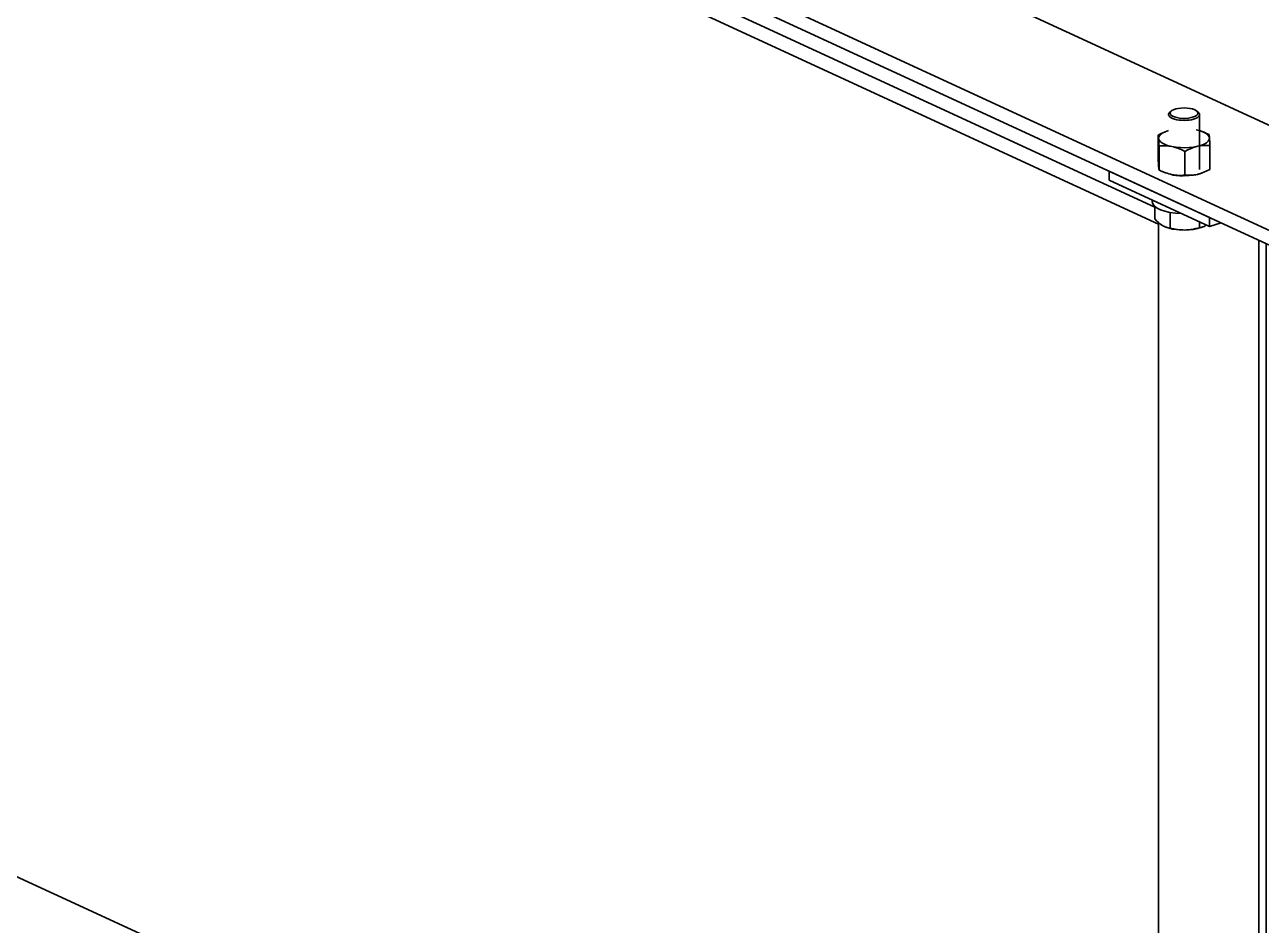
# Model space of a CAD drawing. Header units: millimetres. Extents: x -8400 to 8400, y -5940 to 5940.
# Drawn here: x 4638.5 to 4965.5, y 2541 to 2779.2 of the extents above; entities that cross this region are included whole.
import ezdxf

# ---------------------------------------------------------------- set-up
doc = ezdxf.new("R2010")
doc.units = ezdxf.units.MM
doc.layers.add('粗实线层', color=7, linetype='Continuous', lineweight=35)

msp = doc.modelspace()

# ---------------------------------------------------------------- linework, layer by layer
at = {"layer": '粗实线层', "linetype": 'Continuous', "lineweight": 35}
for points in [[(3415.693, 3444.608), (3413.26, 3443.409), (3412.732, 3443.055), (3412.27, 3442.552), (3411.911, 3441.941), (3411.683, 3441.27), (3411.605, 3440.592), (3411.605, 3438.695), (5429.862, 2507.687), (5429.862, 2509.585)], [(3412.133, 3442.351), (5430.389, 2511.343)], [(4451.743, 2990.615), (5424.763, 2541.767)], [(4467.611, 2943.58), (4472.831, 2945.175), (4937.333, 2730.904)], [(4938.353, 2726.43), (4467.611, 2943.58), (4467.611, 2904.582)], [(4941.733, 2756.365), (4941.358, 2756.048)], [(4948.845, 2756.048), (4948.471, 2756.365)], [(4949.196, 2740.882), (4949.196, 2755.425)], [(4941.008, 2751.182), (4940.076, 2750.857), (4939.323, 2750.472), (4938.777, 2750.041), (4938.457, 2749.579), (4938.373, 2749.103), (4938.51, 2748.665), (4938.846, 2748.243), (4939.372, 2747.849), (4940.073, 2747.496), (4940.926, 2747.194), (4941.907, 2746.952), (4942.984, 2746.777), (4944.126, 2746.676), (4945.297, 2746.65), (4946.462, 2746.701), (4947.587, 2746.827), (4948.635, 2747.025), (4949.576, 2747.288), (4950.382, 2747.609), (4951.027, 2747.977), (4951.491, 2748.381), (4951.762, 2748.81), (4951.83, 2749.25), (4951.69, 2749.695), (4951.342, 2750.123), (4950.799, 2750.522), (4950.076, 2750.879), (4949.196, 2751.182)], [(4948.297, 2751.4), (4948.731, 2751.303), (4949.167, 2751.186), (4949.222, 2751.169), (4949.276, 2751.153), (4949.331, 2751.137), (4949.385, 2751.12), (4949.494, 2751.085), (4949.602, 2751.05), (4949.818, 2750.975), (4950.033, 2750.898), (4950.459, 2750.73), (4950.882, 2750.549), (4951.301, 2750.355), (4951.717, 2750.151), (4951.745, 2750.022), (4951.773, 2749.836), (4951.788, 2749.718), (4951.801, 2749.581), (4951.816, 2749.425), (4951.83, 2749.25), (4951.834, 2749.202), (4951.838, 2749.154), (4951.841, 2749.104), (4951.845, 2749.054), (4951.852, 2748.949), (4951.859, 2748.84), (4951.873, 2748.609), (4951.887, 2748.361), (4951.916, 2747.823), (4951.943, 2747.234)], [(4950.121, 2750.864), (4949.899, 2750.949)], [(4945.328, 2739.408), (4944.911, 2739.371), (4944.492, 2739.348), (4944.069, 2739.338), (4943.643, 2739.343), (4943.428, 2739.352), (4943.212, 2739.365), (4943.103, 2739.374), (4942.995, 2739.383), (4942.94, 2739.388), (4942.886, 2739.394), (4942.831, 2739.399), (4942.777, 2739.406), (4942.341, 2739.465), (4941.907, 2739.543), (4941.474, 2739.64), (4941.043, 2739.756), (4940.612, 2739.89), (4940.183, 2740.041), (4939.969, 2740.123), (4939.755, 2740.209), (4939.649, 2740.253), (4939.542, 2740.298), (4939.435, 2740.344), (4939.329, 2740.391), (4938.905, 2740.587), (4938.486, 2740.793), (4938.486, 2747.087), (4938.905, 2747.124), (4939.329, 2747.147), (4939.435, 2747.151), (4939.542, 2747.154), (4939.649, 2747.156), (4939.755, 2747.157), (4939.969, 2747.156), (4940.183, 2747.152), (4940.612, 2747.129), (4941.043, 2747.089), (4941.474, 2747.03), (4941.907, 2746.952), (4942.341, 2746.854), (4942.777, 2746.737), (4942.831, 2746.721), (4942.886, 2746.705), (4942.94, 2746.688), (4942.995, 2746.671), (4943.103, 2746.637), (4943.212, 2746.601), (4943.428, 2746.527), (4943.643, 2746.449), (4944.069, 2746.282), (4944.492, 2746.1), (4944.911, 2745.907), (4945.328, 2745.702)], [(4951.854, 2725.85), (4925.298, 2738.1), (4925.298, 2740.439), (4951.854, 2728.189), (4951.854, 2725.85), (4954.905, 2726.782)], [(4940.083, 2740.079), (4940.305, 2739.994)], [(4944.847, 2739.242), (4943.897, 2739.206), (4943, 2739.266), (4942.193, 2739.42), (4941.512, 2739.661)], [(4941.907, 2739.543), (4942.984, 2739.369), (4944.126, 2739.267), (4945.297, 2739.241), (4946.462, 2739.292), (4947.587, 2739.419), (4948.635, 2739.616), (4949.297, 2739.791), (4949.899, 2739.994), (4950.042, 2740.049)], [(4936.687, 2732.846), (4936.687, 2732.409)], [(4937.333, 2731.196), (4937.333, 2727.89), (4937.834, 2727.354), (4938.34, 2726.87), (4938.596, 2726.649), (4938.853, 2726.446), (4938.983, 2726.35), (4939.112, 2726.259), (4939.177, 2726.215), (4939.242, 2726.173), (4939.307, 2726.131), (4939.372, 2726.091), (4939.632, 2725.943), (4939.89, 2725.814), (4940.148, 2725.705), (4940.403, 2725.614), (4940.91, 2725.481), (4941.412, 2725.407), (4941.412, 2729.57)], [(4938.35, 2726.862), (4938.35, 2359.169), (4938.283, 2358.544), (4938.088, 2357.919), (4937.777, 2357.34), (4937.371, 2356.844), (4936.899, 2356.466), (4936.392, 2356.232), (4925.298, 2352.842), (4951.854, 2340.592)], [(4940.18, 2725.692), (4940.305, 2725.645)], [(4940.305, 2725.645), (4941.143, 2725.374), (4942.087, 2725.158), (4943.114, 2725.003), (4944.193, 2724.914), (4945.297, 2724.892), (4945.792, 2724.907), (4946.284, 2724.941), (4946.773, 2724.993), (4947.259, 2725.063), (4948.225, 2725.25), (4949.182, 2725.491), (4949.182, 2727.082)], [(4949.899, 2725.645), (4950.097, 2725.721)], [(4964.906, 2722.164), (4964.906, 2346.919), (4964.839, 2346.293), (4964.644, 2345.669), (4964.333, 2345.09), (4963.927, 2344.594), (4963.455, 2344.216), (4962.948, 2343.981), (4951.854, 2340.592), (4951.854, 2338.252), (4966.864, 2342.838), (4966.864, 2721.26)], [(4478.241, 2626.727), (4938.353, 2414.48)]]:
    msp.add_lwpolyline(points, dxfattribs=at)
for points in [[(4941.858, 2756.462), (4941.558, 2756.185), (4941.424, 2755.89), (4941.461, 2755.591), (4941.669, 2755.302), (4942.037, 2755.037), (4942.549, 2754.807), (4943.18, 2754.625), (4943.9, 2754.497), (4944.677, 2754.431), (4945.474, 2754.429), (4946.254, 2754.491), (4946.979, 2754.615), (4947.617, 2754.794), (4948.137, 2755.021), (4948.515, 2755.284), (4948.734, 2755.572), (4948.783, 2755.87), (4948.659, 2756.166), (4948.37, 2756.444), (4947.927, 2756.693), (4947.352, 2756.9), (4946.673, 2757.056), (4945.919, 2757.154), (4945.128, 2757.188), (4944.335, 2757.158), (4943.578, 2757.064), (4942.893, 2756.912), (4942.31, 2756.708)], [(4951.943, 2747.234), (4951.128, 2747.276), (4950.306, 2747.262), (4949.892, 2747.231), (4949.476, 2747.181), (4949.057, 2747.113), (4948.635, 2747.025), (4948.53, 2747), (4948.424, 2746.974), (4948.319, 2746.946), (4948.213, 2746.918), (4948.003, 2746.857), (4947.794, 2746.792), (4947.377, 2746.648), (4946.962, 2746.487), (4946.141, 2746.121), (4945.328, 2745.702), (4945.328, 2739.408), (4946.142, 2739.365), (4946.964, 2739.379), (4947.378, 2739.411), (4947.795, 2739.46), (4948.214, 2739.529), (4948.635, 2739.616), (4948.74, 2739.641), (4948.846, 2739.668), (4948.951, 2739.695), (4949.057, 2739.724), (4949.267, 2739.785), (4949.477, 2739.85), (4949.894, 2739.994), (4950.308, 2740.154), (4951.13, 2740.52), (4951.943, 2740.939)]]:
    msp.add_lwpolyline(points, close=True, dxfattribs=at)
for points in [[(4940.305, 2750.949), (4940.162, 2750.894), (4939.898, 2750.79), (4939.075, 2750.424), (4938.26, 2750.004), (4938.26, 2743.709), (4938.288, 2743.119), (4938.317, 2742.581), (4938.33, 2742.334), (4938.344, 2742.103), (4938.359, 2741.89), (4938.373, 2741.694, 0.0264102), (4938.486, 2740.793)], [(4938.486, 2747.087), (4938.458, 2747.678), (4938.43, 2748.216), (4938.416, 2748.463), (4938.402, 2748.694), (4938.388, 2748.907), (4938.373, 2749.103, 0.0266615), (4938.26, 2750.004)], [(4941.412, 2725.407, 0.0703815), (4945.297, 2724.892), (4946.462, 2724.943), (4947.587, 2725.069), (4948.635, 2725.267), (4949.576, 2725.53), (4950.382, 2725.85), (4951.027, 2726.218), (4950.792, 2726.065), (4950.557, 2725.93), (4950.528, 2725.914), (4950.498, 2725.899), (4950.469, 2725.884), (4950.44, 2725.87), (4950.381, 2725.842), (4950.323, 2725.814), (4950.206, 2725.764), (4950.091, 2725.718), (4949.86, 2725.639), (4949.633, 2725.576), (4949.406, 2725.527), (4949.182, 2725.491)]]:
    msp.add_lwpolyline(points, format="xyb", dxfattribs=at)
for centre, major_axis, ratio, start_param, end_param in [((4945.102, 2755.425), (-4.096, 0), 0.3754242, 5.8662251, 9.8417613), ((4945.11, 2732.413), (8.459, 0.004), 0.3754968, 3.1417139, 4.6353248)]:
    msp.add_ellipse(centre, major_axis=major_axis, ratio=ratio, start_param=start_param, end_param=end_param, dxfattribs=at)

doc.saveas('drawing.dxf')
